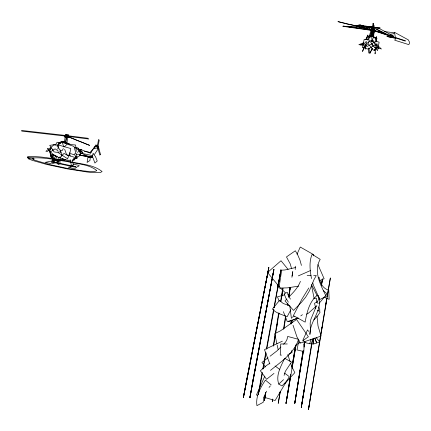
<?xml version="1.0" encoding="UTF-8"?>
<svg xmlns="http://www.w3.org/2000/svg" width="431" height="431" viewBox="0 0 431 431"><rect width="100%" height="100%" fill="white"/><g stroke="black" fill="none" stroke-linecap="round" stroke-linejoin="round"><path stroke-width="0.65" d="M362.282 44.204L362.713 44.802L364.33 44.781L365.693 49.123L364.712 48.213L365.111 46.99M374.825 44.635L375.04 41.096L379.124 42.152L377.588 50.626L374.9 47.248M58.163 159.659L58.088 164.594L59.979 163.791L60.044 159.766M58.18 158.759L58.19 157.859L60.087 157.078L60.06 158.872M295.23 269.52L295.289 266.196M371.657 30.606L371.35 35.838M373.354 30.482L373.375 29.701L373.235 30.213M80.177 150.419L80.209 149.309L86.943 151.89L90.925 152.671M316.338 302.584L316.473 298.209L313.816 298.365M376.355 37.896L376.408 36.608L376.646 37.454L375.029 38.003L376.29 41.791M304.232 342.354L303.823 351.54L297.018 349.934L298.92 340.178M73.825 158.818L73.701 160.785L74.477 159.4L76.212 157.972M371.269 35.207L371.371 28.08L371.587 29.976M71.083 153.743L74.897 155.058L76.637 157.951L69.38 155.693L69.741 152.698M375.196 52.69L375.051 53.837L375.59 47.787L375.444 48.929M90.284 157.574L89.95 160.467L87.094 162.444L88.059 156.561M65.798 142.914L66.622 136.729L67.715 137.117L66.999 142.467M272.656 399.004L272.273 401.611L272.559 399.65M288.953 296.9L290.429 287.402M292.099 276.018L292.751 271.605L291.911 277.278M290.138 289.293L290.419 287.396M265.668 392.652L264.467 400.464L265.717 393.32M265.577 393.293L264.467 400.464L265.819 392.679M312.313 339.418L301.274 407.478L312.664 339.483M304.119 389.188L301.274 407.478L304.453 389.225M321.515 285.381L322.485 279.067M283.474 329.3L285.586 315.896M287.288 305.083L287.601 303.182M288.603 296.84L290.106 287.342L289.799 289.244M283.927 328.718L285.737 317.232M287.639 305.143L287.854 303.877M327.021 297.018L330.367 277.941L308.515 409.391L320.502 336.212M308.515 409.391L309.242 404.768M309.964 400.157L311.403 390.939M291.146 323.999L291.765 320.141M291.264 323.358L291.572 321.429M303.058 350.856L294.761 403.297L303.467 350.936M303.979 345.156L304.189 343.89M304.394 342.623L304.598 341.363M303.122 350.877L294.761 403.297L303.3 351.551M304.049 345.172L304.663 341.379M304.119 346.481L304.836 342.052M304.087 347.133L304.906 342.074M273.669 345.597L275.264 335.986M279.024 313.046L275.565 334.073M280.915 301.635L283.086 288.355M273.211 346.174L278.668 312.987M280.565 301.576L282.736 288.296M275.037 337.268L275.355 335.35M276.508 328.325L277.246 323.864M278.728 314.953L278.932 313.682M281.632 297.201L282.359 292.778M317.485 354.363L318.24 349.821M321.257 331.698L322.005 327.183M325.744 304.695L326.488 300.218M320.61 335.571L326.806 298.3M290.176 377.47L286.012 403.421L296.065 344.816L292.04 368.521M295.251 347.294L291.906 367.169L295.612 345.393M290.753 374.275L286.012 403.421L290.634 376.893M274.272 307.707L280.964 269.887L273.922 307.642M280.242 391.58L278.232 403.389L280.252 391.563M258.244 394.656L260.583 381.052M277.941 287.509L280.964 269.887L277.591 287.439M373.063 26.361L372.465 32.034L372.589 33.914L373.499 34.863L373.138 31.485M97.929 147.316L99.195 140.08L98.543 139.499L97.271 146.745M260.927 381.155L262.452 372.788M263.152 368.931L266.062 352.897M266.762 349.056L273.927 309.598M370.11 36.069L372.481 28.295L370.924 30.472L369.432 35.945M260.577 381.085L262.102 372.686M262.797 368.861L265.711 352.806M266.406 348.986L273.577 309.533M258.46 394.02L260.933 381.123M64.316 141.988L65.34 136.649L66.439 137.042L65.415 142.365M57.808 149.261L58.67 145.058L70.792 148.555L70.064 152.159L67.602 158.797L57.899 152.429M297.024 254.247L300.251 247.038L313.714 254.699L313.202 255.858M304.437 341.691L306.349 342.931L309.776 343.728L310.94 339.24M362.412 43.617L362.514 43.245M373.214 30.989L371.985 35.563L373.101 30.725L374.447 31.177L372.917 30.779M284.099 375.374L285.354 371.339L291.485 362.045L284.659 358.285C281.034 366.215 275.49 375.212 278.787 384.107L281.998 385.934L287.229 380.6M316.252 306.398L310.896 319.226L310.169 323.067L310.406 331.299L309.894 334.451C309.609 321.467 322.092 311.123 319.075 297.81L317.108 295.278M311.866 254.883C308.925 262.398 310.045 270.846 311.505 278.571M368.263 43.38L369.405 40.018L364.184 39.302L362.396 47.722L366.582 45.977M372.077 41.128L373.742 36.188L368.381 37.222L367.551 39.819M366.064 43.229L366.512 42.087M69.38 155.693L70.404 153.124M364.023 46.909L362.568 51.451L364.432 46.828M317.545 301.549L319.075 297.81M365.881 39.787L367.88 34.986L367.778 35.768L370.181 37.082L367.616 39.927M266.573 391.17L264.661 395.292L263.406 399.311L263.222 402.279L256.93 405.652C255.518 396.331 260.443 387.631 265.426 380.12L271.196 384.878M50.831 148.781L49.657 151.222L51.402 157.606M370.412 52.124L369.895 53.32L372.201 48.66M370.638 51.655L371.102 50.723M371.333 50.255L371.797 49.323M372.028 48.854L372.26 48.391M92.854 156.906L92.406 157.768L91.706 156.652M53.396 160.143L55.922 155.381M54.683 160.968L54.365 161.56L53.083 160.736M54.996 160.375L57.204 156.216M290.806 309.841L287.111 316.79C282.122 314.404 276.287 313.466 272.457 309.092L279.428 300.466L283.307 303.537L289.309 305.574M63.335 148.512L62.166 150.635L60.351 150.085M300.423 281.373C298.026 287.703 293.306 292.541 288.587 297.228M365.58 39.63L367.363 36.915M57.145 145.656L58.718 143.281L61.428 141.379L64.138 142.93M264.828 376.091L256.434 394.974L257.722 395.356M93.872 148.167L89.939 153.856M318.428 295.682L317.065 295.483C309.189 301.759 306.867 312.69 305.132 322.135L293.382 315.594L301.894 299.195L308.785 288M94.421 147.203L95.892 144.875L96.571 145.958M52.243 150.23L52.938 149.088M55.373 145.085L57.107 142.23L59.925 142.973M372.696 36.01L372.632 35.676L372.632 36.042L376.893 38.655L376.936 38.386L376.495 38.882M94.486 154.427L98.268 148.668L97.589 147.585M376.527 47.108L374.679 49.732L373.257 50.217L371.032 47.243L375.132 45.228L375.891 46.521M64.251 146.912L66.853 144.482M324.624 296.824L319.166 303.23M325.427 295.822L327.032 293.813L323.498 290.753M89.842 152.628L93.834 148.167M269.052 387.431L270.339 385.896M366.334 41.349L362.913 45.142L363.365 45.325M283.571 344.24L285.672 341.961L287.024 339.407L287.671 336.433L298.548 339.337C294.131 353.048 281.168 361.674 270.452 370.385M284.896 383.396L294.842 372.659L291.695 366.458L290.731 363.392M280.931 346.982L277.079 350.791L270.081 356.211M365.019 47.141L365.639 46.505M316.86 305.601L308.327 313.256L306.63 314.183M286.793 299.06L284.993 300.892L293.565 310.412L301.571 302.169L305.638 297.201L309.296 291.103L313.93 279.773L316.289 275.511L313.682 275.511M94.745 147.224L97.088 144.951L97.282 146.782M57.043 146.147L60.049 143.372L63.556 141.513L62.447 142.052M79.627 154.923L81.497 153.113L82.256 153.56M278.787 384.107L283.523 379.663M313.892 319.958L317.792 315.664L320.163 312.033L318.293 310.692M48.132 150.882L51.111 148.302M363.177 44.145L362.159 44.996L358.84 44.695L363.592 42.782M65.754 137.365L68.804 134.925L67.247 134.402L64.192 136.848L65.286 137.214M77.445 152.369L81.243 149.471L79.988 155.526L77.44 157.234M268.028 357.773L261.929 362.449L265.442 366.991M273.987 373.418L266.573 379.296L260.367 370.741L266.024 365.849L269.817 363.263M300.779 315.901L302.443 314.689M302.487 340.948L308.375 336.794L296.576 319.468L280.452 330.852L274.698 333.675L276.923 343.911M368.64 36.344L369.609 35.741M363.532 43.359L360.785 45.039L363.635 43.52M88.786 157.509L89.675 156.976M296.506 344.644L300.326 342.359M366.054 45.023L365.418 44.986L365.774 48.03L367.126 49.048L368.914 48.574L371.145 47.265L368.149 43.892L366.479 44.727M288.797 354.228L292.067 352.466L291.695 350.548M297.347 317.927L292.848 320.136L288.511 321.639M59.667 143.399L60.776 142.86M74.116 154.223L75.393 153.614M318.126 277.995L319.226 277.472C319.985 282.952 322.975 288.792 328.788 290.165L329.144 299.367L325.998 298.053L324.435 296.927M282.353 341.18L264.472 349.611L269.86 363.996M298.371 275.867L310.6 270.512M291.986 317.324L294.271 316.332M369.302 36.36L369.658 36.209M65.453 159.465L64.003 160.063L63.556 158.84M319.516 280.608L324.128 278.755L317.97 264.661M58.648 143.07L59.796 142.645M61.52 141.998L62.667 141.567L66.013 142.472M298.575 318.083L290.483 320.675M357.418 25.477L359.643 24.761L363.495 26.016M289.955 320.82L287.283 321.564L283.356 311.667M284.719 294.815L277.456 296.824L279.18 301.156M295.768 267.506L284.923 269.962L281.68 270.172L278.986 288.048L287.213 287.876L298.764 286.136M47.717 151.47L45.896 151.281L53.121 145.592L53.579 144.816L55.087 144.854M317.431 310.751L319.904 310.153L318.714 306.872M75.463 156.841L77.117 156.512L72.769 160.192L72.058 160.289M51.224 163.204L50.427 163.468L45.088 162.385L51.37 161.108L53.536 159.745L58.993 160.93L56.747 162.255L53.563 162.87M377.928 47.674L377.437 47.286L374.377 50.783L374.528 49.84M394.958 37.783L392.415 37.659L386.914 36.436L395.367 38.316M60.297 157.304L58.654 157.407L56.817 156.604L53.029 154.266L50.475 151.917L55.076 148.824L58.013 150.812M287.262 343.96L280.726 343.981L280.247 355.106L281.47 355.106M307.168 275.506L311.074 275.511M70.156 160.445C66.719 160.17 63.109 159.384 60.081 157.719L64.025 153.393L65.771 154.433L70.555 155.974M390.039 34.232L393.578 33.774L394.29 32.815L384.296 31.544M377.648 48.056L378.391 48.1L376.92 43.682M309.776 343.728L313.72 343.981L319.732 341.875L316.289 337.753M383.084 32.4L373.672 30.714L376.856 29.728L383.218 32.734M79.266 155.483L84.735 155.839L90.316 157.267L92.606 155.661L84.287 153.851M79.417 155.489L85.193 155.925L91.404 157.347L90.58 156.577M59.424 157.153L60.609 157.261M73.593 158.193L77.09 158.527L76.599 154.018M80.069 153.56L80.694 153.619M85.731 171.177C89.282 171.296 93.333 172.422 96.641 170.789L96.749 170.547C88.641 163.909 76.842 164.125 67.037 161.523C55.701 159.993 44.21 157.126 32.751 157.983L32.637 158.328L33.909 159.33L28.909 158.344L29.324 158.296L27.449 157.428L27.315 156.862C40.983 155.672 54.764 159.325 68.287 161.14C79.423 164.195 92.902 164.033 102.104 171.56L100.364 172.524L93.489 172.632A34.356 3.383 11.1 0 1 86.615 171.926L67.101 168.85L46.397 164.378L32.438 160.402L28.581 158.92L27.627 157.714L28.667 157.089L34.033 158.269L33.192 158.576L33.063 159.023L34.329 160.057L48.638 164.351L66.848 168.289L78.825 170.277M65.34 136.072L21.706 131.105L21.55 130.448L65.727 135.485L65.83 136.131M360.445 25.758L364.696 26.501M82.881 153.673L83.625 153.781M359.896 25.671L357.294 25.294L357.132 26.339L366.937 28.791C366.21 25.838 369.803 28.861 371.328 27.751L366.393 26.894M353.231 25.31L357.267 26.027M356.987 25.849L348.711 24.443L337.942 21.609L353.016 25.16M91.124 152.682L84.401 151.276M56.58 159.287L58.772 159.648L63.045 159.47L62.403 158.43M89.341 157.175L81.502 155.386M92.423 157.245C88.053 156.372 83.668 154.864 80.128 152.089M75.678 147.386L77.968 147.887L80.699 154.47L77.866 154.201L76.26 154.535L74.267 147.547M371.506 30.267L370.256 29.944L373.133 30.833M372.686 30.574L373.009 30.66M371.856 30.499L372.707 30.72M263.519 397.075L275.102 400.523L289.314 376.667L284.562 373.095M66.875 134.806L65.221 134.278L67.398 137.047L69.052 137.57L67.602 135.727M53.988 158.489L50.815 157.035L50.066 152.407M367.023 28.516L371.301 29.987L368.925 28.16L366.302 27.018M383.816 32.95L385.605 33.586M375.444 44.813L376.586 45.239L376.532 44M68.497 136.907L69.978 137.505M70.716 137.807L80.134 141.627M55.825 155.979L52.501 154.503M68.12 136.649L89.632 145.382L80.511 141.68M378.143 47.189L378.849 48.18L381.451 49.01L377.982 45.88M77.596 148.474L80.969 150.144M372.993 31.409L373.149 27.557M69.919 144.234L66.196 142.483L62.468 141.557L67.166 144.137L73.195 146.179L78.011 149.799L82.984 152.482L78.981 150.01M312.076 254.285L320.211 259.36C313.1 271.406 320.718 285.317 326.197 296.377L319.786 299.513L313.504 285.457L312.777 282.952M67.726 155.596L66.649 154.842L64.672 149.315M60.221 152.321L61.703 152.822L61.865 155.957M275.053 365.957L279.811 369.529M287.892 294.772L289.853 296.302M97.131 147.553L97.789 148.124M280.306 287.87L285.441 292.859M279.493 286.938L267.527 272.516L281.012 260.744L288.075 269.391M48.358 149.579L47.663 148.312L50.594 151.927L50.513 154.082L52.124 156.927L52.437 156.518L50.519 153.118M308.65 331.444L307.54 329.904L303.025 339.87L303.957 341.379M290.429 299.119L288.614 296.07L287.332 292.337L284.239 293.737L285.699 297.864L288.339 302.158M48.795 150.171L49.231 150.845M378.219 47.146L378.849 48.18M370.515 35.509L370.762 35.951L370.735 35.547M49.581 151.572L49.807 152.008M311.581 284.837L317.065 295.483M373.494 27.967L373.612 28.785L372.858 30.838L373.909 31.242L374.162 25.892L372.955 23.43L373.327 25.343M314.662 338.06L316.726 342.925L314.889 338.243M372.465 46.009L371.759 43.881M287.752 354.643L290.149 361.555M63.793 146.858L62.258 142.564L72.467 144.746L75.619 144.999L76.319 151.443M318.019 303.683L317.475 301.738L314.501 303.3L315.81 308.456M301.425 265.41L299.954 260.065L297.514 254.414L295.321 250.767L286.47 256.93L290.295 264.009L291.485 268.368M291.835 320.249L292.439 322.754M293.037 325.265L296.884 336.735L300.267 343.141L321.095 336.067L318.024 325.965L316.99 316.02M366.926 37.061L367.287 36.549L367.805 36.926L372.815 36.075L372.459 35.644L371.813 35.988M277.203 345.188L278.173 349.665M70.151 159.648L71.438 165.628L73.394 164.825L72.311 159.777M373.682 30.87L373.661 32.815L373.246 30.876M311.408 284.896L314.032 297.94M376.263 41.478L376.182 38.704L371.743 35.805L371.921 41.096M291.388 318.369L289.772 305.536M313.078 338.723L313.72 343.981L313.235 338.254M368.995 48.277L369.065 53.158L368.726 47.997M376.602 39.167L376.759 41.759M85.667 171.155A36.511 3.599 11.1 0 1 78.771 170.256M51.995 163.36A194.586 18.156 10 0 1 54.446 163.053M76.061 167.39L75.651 168.128L72.812 168.332L68.351 167.18L70.447 167.039L70.813 166.086L73.518 164.987L73.642 164.259L79.099 165.391L78.895 166.054L76.061 167.39M395.405 37.481L395.335 39.151L394.726 40.196L408.787 44.619L409.45 43.439L409.278 41.678L408.319 39.867L394.494 32.32L395.405 37.481M52.458 159.454L52.393 160.688L53.487 161.496L53.821 155.354L52.733 154.535L52.458 159.454M373.02 25.3L372.605 30.741L373.311 23.743L373.02 25.3M373.774 31.619L373.612 32.664L373.715 32.217C373.144 41.613 374.183 33.058 373.871 30.843L373.774 31.619M291.205 321.364L290.796 323.934L291.221 321.364M253.029 379.77L249.894 397.743L273.895 269.488L253.029 379.77M322.453 279.056L321.354 285.349L322.447 279.056M374.043 31.495L373.262 36.43L374.043 31.495M253.126 379.759L249.894 397.743L273.895 269.488L253.126 379.759M246.774 379.183L243.418 397.36L268.82 267.673L246.774 379.183M268.82 267.673L243.418 397.36L268.82 267.673M372.842 31.269L371.721 36.139L372.842 31.269M93.118 153.592L92.024 156.846L93.064 157.994L94.885 163.026L97.223 161L95.488 156.566L93.118 153.592M100.461 154.384L99.798 155.101L97.767 147.38L98.435 146.669L100.461 154.384M371.333 40.325L365.159 44.495L367.325 46.435L373.758 42.588L371.333 40.325M373.09 40.659L370.547 41.979L374.981 47.9L377.163 46.79L373.09 40.659M374.711 29.685L371.824 31.274L374.711 29.685M359.379 27.363L358.161 27.929L345.581 26.345L356.405 26.383L361.948 26.814L366.894 27.568L367.81 28.478L359.379 27.363M59.074 161.119L58.368 161.42L52.981 160.23L53.487 159.799L59.074 161.119M343.356 26.065L342.785 26.302L372.459 30.536L373.052 30.31L343.356 26.065M97.896 147.736L94.06 148.695L93.98 147.224L97.815 146.271L97.896 147.736M60.895 151.777L56.251 152.278L54.02 151.852L49.716 145.36L53.309 144.8L56.951 144.978L60.895 151.777M52.905 161.797L51.246 162.002L73.873 166.883L75.764 166.732L52.905 161.797M360.44 25.143L358.64 25.364L369.846 27.374L380.147 27.972L375.094 27.708L360.44 25.143M370.482 26.404L368.602 26.625C377.718 27.832 384.484 34.879 393.557 36.129L379.733 28.737L370.482 26.404M68.497 135.819L67.171 135.652L68.217 136.411L88.797 139.019L87.725 138.232L68.497 135.819M405.048 40.659L374.388 30.623L374.679 31.059L405.312 41.09L405.048 40.659M374.927 31.867L372.901 29.34L374.927 31.867"/></g></svg>
